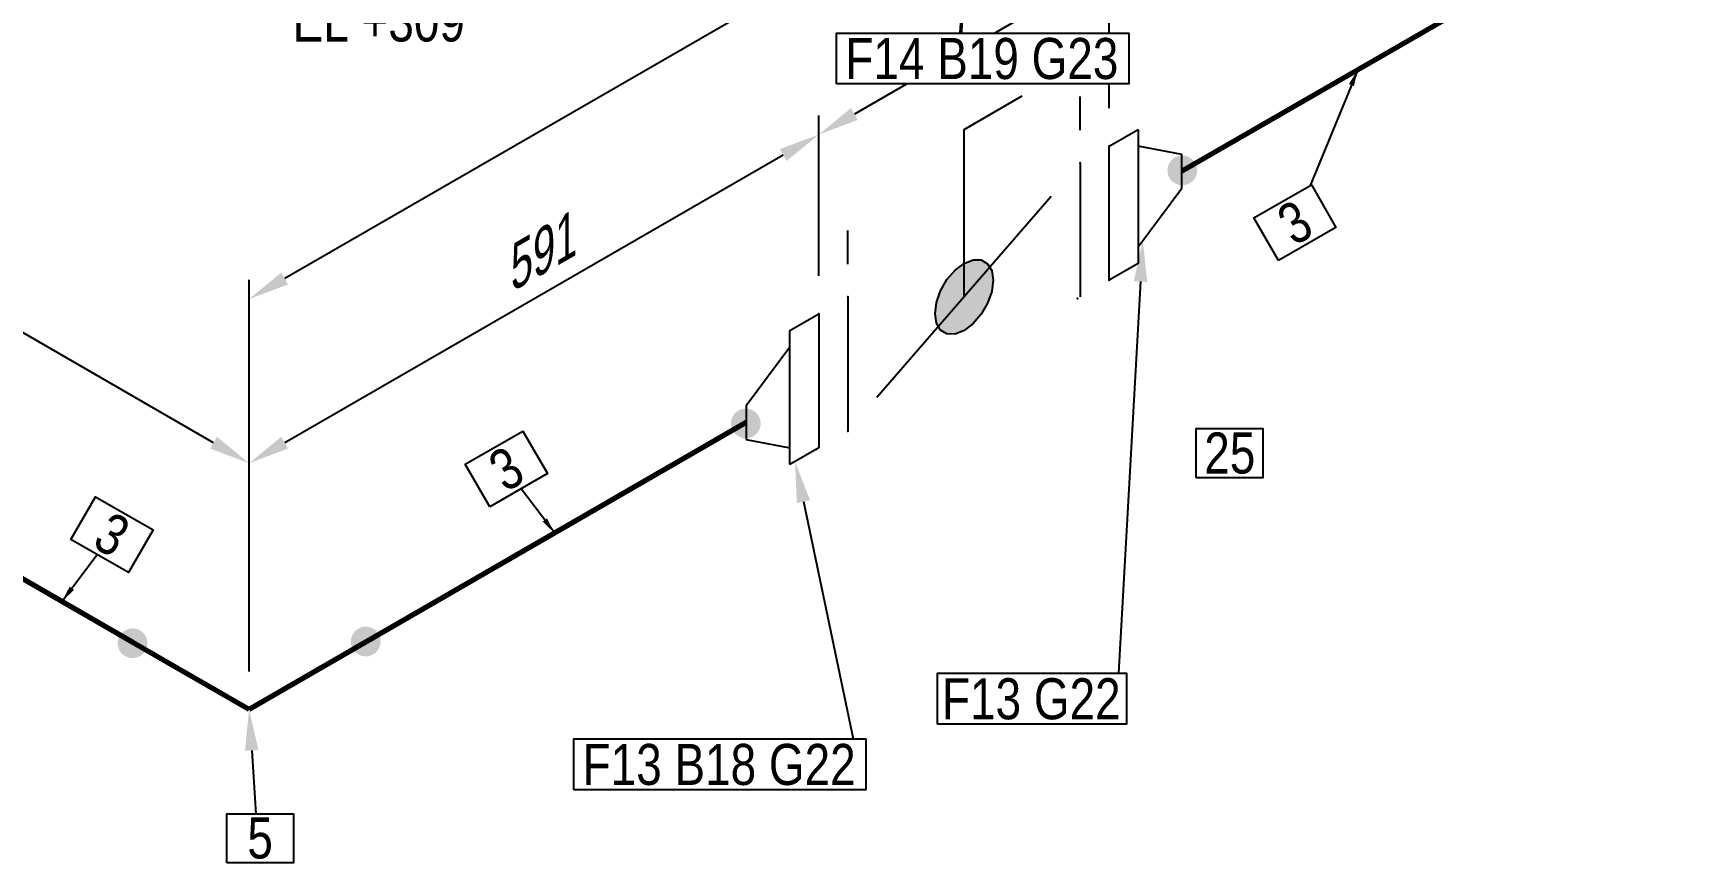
# Model space of a CAD drawing. Header units: millimetres. Extents: x 0 to 594, y 0 to 420.
# Drawn here: x 173.2 to 273.8, y 199 to 249.6 of the extents above; entities that cross this region are included whole.
import ezdxf
from ezdxf import colors
from ezdxf.entities.mleader import LeaderData, LeaderLine
from ezdxf.enums import TextEntityAlignment as Align
from ezdxf.math import Vec2, Vec3

# ---------------------------------------------------------------- set-up
doc = ezdxf.new("R2010")
doc.units = ezdxf.units.MM
doc.header["$LTSCALE"] = 0.25
for name, color, linetype in [('밸브', 4, 'Continuous'), ('용접', 1, 'Continuous'), ('주석', 7, 'Continuous'), ('치수', 1, 'Continuous')]:
    doc.layers.add(name, color=color, linetype=linetype)
doc.layers.add('파이프', color=3, linetype='Continuous', lineweight=70)
doc.styles.add('AdskIsoAnnotation', font='arial.ttf', dxfattribs={"width": 0.8, "height": 1})
doc.styles.add('AdskIsoMetric', font='arial.ttf', dxfattribs={"width": 0.8, "height": 2.5})
doc.styles.add('AdskIsoMetric-30', font='arial.ttf', dxfattribs={"width": 0.8, "height": 2.5})
doc.styles.add('AdskIsoMetric30', font='arial.ttf', dxfattribs={"width": 0.8, "oblique": 30, "height": 2.5})
doc.styles.get("Standard").update_dxf_attribs({"font": 'arial.ttf'})
doc.dimstyles.new('AdskIsoMetric', dxfattribs={"dimtxt": 2.5, "dimasz": 2.5, "dimexe": 1, "dimexo": 2, "dimgap": 0.8, "dimtad": 1, "dimdec": 0, "dimrnd": 1, "dimzin": 0, "dimdsep": 46, "dimtxsty": 'AdskIsoMetric', "dimcen": 0, "dimclrt": 7, "dimadec": 0, "dimazin": 0, "dimtfac": 1, "dimtdec": 0, "dimtmove": 1, "dimatfit": 3, "dimfxl": 0, "dimfrac": 2, "dimtolj": 1, "dimtzin": 0, "dimarcsym": 0})

# ---------------------------------------------------------------- blocks, each defined once
blk = doc.blocks.new('플랜지WN-2-IsoLeft')
at = {"color": 0, "linetype": 'ByBlock', "lineweight": -2, "extrusion": (0, -0.816497, -0.57735)}
for p, q in [((-0.1547, -0.1148), (0.1989, 0.0893)), ((-0.0663, 0.0893), (-0.1547, 0.0383)), ((0.1547, 0.0638), (-0.0663, 0.0893)), ((0.1989, 0.0893), (0.2873, 0.0383)), ((-0.1547, 0.0383), (-0.1105, -0.0893)), ((0.2873, 0.0383), (-0.0663, -0.1659)), ((-0.0663, -0.1659), (-0.1547, -0.1148))]:
    blk.add_line(p, q, dxfattribs=at)
blk = doc.blocks.new('개스킷-2-IsoLeft')
at = {"color": 0, "linetype": 'ByBlock', "lineweight": -2, "extrusion": (0, 0, -1)}
for p in [(0.1326, 0.1276), (0.221, 0.0765), (-0.2297, -0.0715), (-0.1326, -0.1276)]:
    blk.add_point(p, dxfattribs=at)
blk = doc.blocks.new('버터플라이 밸브-2-IsoLeft')
blk.add_hatch(color=256).paths.add_polyline_path([(-0.0884, 0.051), (-0.0877, 0.0513), (-0.0871, 0.0516), (-0.0865, 0.0518), (-0.0858, 0.0521), (-0.0852, 0.0524), (-0.0845, 0.0527), (-0.0839, 0.0529), (-0.0832, 0.0532), (-0.0826, 0.0535), (-0.0819, 0.0537), (-0.0813, 0.054), (-0.0806, 0.0543), (-0.08, 0.0546), (-0.0793, 0.0548), (-0.0787, 0.0551), (-0.0781, 0.0554), (-0.0774, 0.0556), (-0.0768, 0.0559), (-0.0761, 0.0562), (-0.0755, 0.0564), (-0.0748, 0.0567), (-0.0742, 0.057), (-0.0735, 0.0573), (-0.0729, 0.0575), (-0.0722, 0.0578), (-0.0716, 0.0581), (-0.071, 0.0583), (-0.0703, 0.0586), (-0.0697, 0.0589), (-0.069, 0.0592), (-0.0684, 0.0594), (-0.0677, 0.0597), (-0.0671, 0.06), (-0.0664, 0.0602), (-0.0658, 0.0605), (-0.0651, 0.0608), (-0.0645, 0.0611), (-0.0639, 0.0613), (-0.0632, 0.0616), (-0.0626, 0.0619), (-0.0619, 0.0621), (-0.0613, 0.0624), (-0.0606, 0.0627), (-0.06, 0.0629), (-0.0593, 0.0632), (-0.0587, 0.0635), (-0.058, 0.0638), (-0.0574, 0.064), (-0.0567, 0.0643), (-0.0567, 0.0643), (-0.056, 0.0644), (-0.0552, 0.0646), (-0.0545, 0.0647), (-0.0537, 0.0649), (-0.053, 0.065), (-0.0522, 0.0652), (-0.0514, 0.0653), (-0.0507, 0.0654), (-0.0499, 0.0656), (-0.0492, 0.0657), (-0.0484, 0.0659), (-0.0476, 0.066), (-0.0469, 0.0662), (-0.0461, 0.0663), (-0.0454, 0.0664), (-0.0446, 0.0666), (-0.0438, 0.0667), (-0.0431, 0.0669), (-0.0423, 0.067), (-0.0416, 0.0672), (-0.0408, 0.0673), (-0.04, 0.0674), (-0.0393, 0.0676), (-0.0385, 0.0677), (-0.0378, 0.0679), (-0.037, 0.068), (-0.0363, 0.0681), (-0.0355, 0.0683), (-0.0347, 0.0684), (-0.034, 0.0686), (-0.0332, 0.0687), (-0.0325, 0.0689), (-0.0317, 0.069), (-0.0309, 0.0691), (-0.0302, 0.0693), (-0.0294, 0.0694), (-0.0287, 0.0696), (-0.0279, 0.0697), (-0.0271, 0.0699), (-0.0264, 0.07), (-0.0256, 0.0701), (-0.0249, 0.0703), (-0.0241, 0.0704), (-0.0233, 0.0706), (-0.0226, 0.0707), (-0.0218, 0.0709), (-0.0211, 0.071), (-0.0203, 0.0711), (-0.0196, 0.0713), (-0.0196, 0.0713), (-0.0188, 0.0713), (-0.018, 0.0713), (-0.0172, 0.0713), (-0.0164, 0.0713), (-0.0156, 0.0713), (-0.0148, 0.0713), (-0.014, 0.0713), (-0.0132, 0.0713), (-0.0124, 0.0713), (-0.0116, 0.0713), (-0.0108, 0.0713), (-0.01, 0.0713), (-0.0092, 0.0713), (-0.0084, 0.0713), (-0.0076, 0.0713), (-0.0068, 0.0713), (-0.006, 0.0713), (-0.0052, 0.0713), (-0.0044, 0.0713), (-0.0036, 0.0713), (-0.0028, 0.0713), (-0.002, 0.0713), (-0.0012, 0.0713), (-0.0004, 0.0713), (0.0004, 0.0713), (0.0012, 0.0713), (0.002, 0.0713), (0.0028, 0.0713), (0.0036, 0.0713), (0.0044, 0.0713), (0.0052, 0.0713), (0.006, 0.0713), (0.0068, 0.0713), (0.0076, 0.0713), (0.0084, 0.0713), (0.0092, 0.0713), (0.01, 0.0713), (0.0108, 0.0713), (0.0116, 0.0713), (0.0124, 0.0713), (0.0132, 0.0713), (0.014, 0.0713), (0.0148, 0.0713), (0.0156, 0.0713), (0.0164, 0.0713), (0.0172, 0.0713), (0.018, 0.0713), (0.0188, 0.0713), (0.0196, 0.0713), (0.0196, 0.0713), (0.0203, 0.0711), (0.0211, 0.071), (0.0218, 0.0709), (0.0226, 0.0707), (0.0233, 0.0706), (0.0241, 0.0704), (0.0249, 0.0703), (0.0256, 0.0701), (0.0264, 0.07), (0.0271, 0.0699), (0.0279, 0.0697), (0.0287, 0.0696), (0.0294, 0.0694), (0.0302, 0.0693), (0.0309, 0.0691), (0.0317, 0.069), (0.0325, 0.0689), (0.0332, 0.0687), (0.034, 0.0686), (0.0347, 0.0684), (0.0355, 0.0683), (0.0363, 0.0681), (0.037, 0.068), (0.0378, 0.0679), (0.0385, 0.0677), (0.0393, 0.0676), (0.04, 0.0674), (0.0408, 0.0673), (0.0416, 0.0672), (0.0423, 0.067), (0.0431, 0.0669), (0.0438, 0.0667), (0.0446, 0.0666), (0.0454, 0.0664), (0.0461, 0.0663), (0.0469, 0.0662), (0.0476, 0.066), (0.0484, 0.0659), (0.0492, 0.0657), (0.0499, 0.0656), (0.0507, 0.0654), (0.0514, 0.0653), (0.0522, 0.0652), (0.053, 0.065), (0.0537, 0.0649), (0.0545, 0.0647), (0.0552, 0.0646), (0.056, 0.0644), (0.0567, 0.0643), (0.0567, 0.0643), (0.0574, 0.064), (0.058, 0.0638), (0.0587, 0.0635), (0.0593, 0.0632), (0.06, 0.0629), (0.0606, 0.0627), (0.0613, 0.0624), (0.0619, 0.0621), (0.0626, 0.0619), (0.0632, 0.0616), (0.0639, 0.0613), (0.0645, 0.0611), (0.0651, 0.0608), (0.0658, 0.0605), (0.0664, 0.0602), (0.0671, 0.06), (0.0677, 0.0597), (0.0684, 0.0594), (0.069, 0.0592), (0.0697, 0.0589), (0.0703, 0.0586), (0.071, 0.0583), (0.0716, 0.0581), (0.0722, 0.0578), (0.0729, 0.0575), (0.0735, 0.0573), (0.0742, 0.057), (0.0748, 0.0567), (0.0755, 0.0564), (0.0761, 0.0562), (0.0768, 0.0559), (0.0774, 0.0556), (0.0781, 0.0554), (0.0787, 0.0551), (0.0793, 0.0548), (0.08, 0.0546), (0.0806, 0.0543), (0.0813, 0.054), (0.0819, 0.0537), (0.0826, 0.0535), (0.0832, 0.0532), (0.0839, 0.0529), (0.0845, 0.0527), (0.0852, 0.0524), (0.0858, 0.0521), (0.0865, 0.0518), (0.0871, 0.0516), (0.0877, 0.0513), (0.0884, 0.051), (0.0884, 0.051), (0.0889, 0.0507), (0.0893, 0.0503), (0.0898, 0.0499), (0.0903, 0.0495), (0.0907, 0.0492), (0.0912, 0.0488), (0.0917, 0.0484), (0.0921, 0.048), (0.0926, 0.0477), (0.0931, 0.0473), (0.0935, 0.0469), (0.094, 0.0466), (0.0945, 0.0462), (0.095, 0.0458), (0.0954, 0.0454), (0.0959, 0.0451), (0.0964, 0.0447), (0.0968, 0.0443), (0.0973, 0.0439), (0.0978, 0.0436), (0.0982, 0.0432), (0.0987, 0.0428), (0.0992, 0.0425), (0.0996, 0.0421), (0.1001, 0.0417), (0.1006, 0.0413), (0.1011, 0.041), (0.1015, 0.0406), (0.102, 0.0402), (0.1025, 0.0398), (0.1029, 0.0395), (0.1034, 0.0391), (0.1039, 0.0387), (0.1043, 0.0384), (0.1048, 0.038), (0.1053, 0.0376), (0.1057, 0.0372), (0.1062, 0.0369), (0.1067, 0.0365), (0.1072, 0.0361), (0.1076, 0.0357), (0.1081, 0.0354), (0.1086, 0.035), (0.109, 0.0346), (0.1095, 0.0343), (0.11, 0.0339), (0.1104, 0.0335), (0.1109, 0.0331), (0.1114, 0.0328), (0.1114, 0.0328), (0.1116, 0.0323), (0.1119, 0.0319), (0.1121, 0.0314), (0.1124, 0.031), (0.1126, 0.0306), (0.1129, 0.0301), (0.1131, 0.0297), (0.1133, 0.0293), (0.1136, 0.0288), (0.1138, 0.0284), (0.1141, 0.0279), (0.1143, 0.0275), (0.1146, 0.0271), (0.1148, 0.0266), (0.1151, 0.0262), (0.1153, 0.0258), (0.1156, 0.0253), (0.1158, 0.0249), (0.1161, 0.0244), (0.1163, 0.024), (0.1166, 0.0236), (0.1168, 0.0231), (0.117, 0.0227), (0.1173, 0.0222), (0.1175, 0.0218), (0.1178, 0.0214), (0.118, 0.0209), (0.1183, 0.0205), (0.1185, 0.0201), (0.1188, 0.0196), (0.119, 0.0192), (0.1193, 0.0187), (0.1195, 0.0183), (0.1198, 0.0179), (0.12, 0.0174), (0.1203, 0.017), (0.1205, 0.0165), (0.1207, 0.0161), (0.121, 0.0157), (0.1212, 0.0152), (0.1215, 0.0148), (0.1217, 0.0144), (0.122, 0.0139), (0.1222, 0.0135), (0.1225, 0.013), (0.1227, 0.0126), (0.123, 0.0122), (0.1232, 0.0117), (0.1235, 0.0113), (0.1235, 0.0113), (0.1235, 0.0108), (0.1235, 0.0104), (0.1235, 0.0099), (0.1235, 0.0094), (0.1235, 0.009), (0.1235, 0.0085), (0.1235, 0.0081), (0.1235, 0.0076), (0.1235, 0.0071), (0.1235, 0.0067), (0.1235, 0.0062), (0.1235, 0.0058), (0.1235, 0.0053), (0.1235, 0.0048), (0.1235, 0.0044), (0.1235, 0.0039), (0.1235, 0.0035), (0.1235, 0.003), (0.1235, 0.0025), (0.1235, 0.0021), (0.1235, 0.0016), (0.1235, 0.0012), (0.1235, 0.0007), (0.1235, 0.0002), (0.1235, -0.0002), (0.1235, -0.0007), (0.1235, -0.0012), (0.1235, -0.0016), (0.1235, -0.0021), (0.1235, -0.0025), (0.1235, -0.003), (0.1235, -0.0035), (0.1235, -0.0039), (0.1235, -0.0044), (0.1235, -0.0048), (0.1235, -0.0053), (0.1235, -0.0058), (0.1235, -0.0062), (0.1235, -0.0067), (0.1235, -0.0071), (0.1235, -0.0076), (0.1235, -0.0081), (0.1235, -0.0085), (0.1235, -0.009), (0.1235, -0.0094), (0.1235, -0.0099), (0.1235, -0.0104), (0.1235, -0.0108), (0.1235, -0.0113), (0.1235, -0.0113), (0.1232, -0.0117), (0.123, -0.0122), (0.1227, -0.0126), (0.1225, -0.013), (0.1222, -0.0135), (0.122, -0.0139), (0.1217, -0.0144), (0.1215, -0.0148), (0.1212, -0.0152), (0.121, -0.0157), (0.1207, -0.0161), (0.1205, -0.0165), (0.1203, -0.017), (0.12, -0.0174), (0.1198, -0.0179), (0.1195, -0.0183), (0.1193, -0.0187), (0.119, -0.0192), (0.1188, -0.0196), (0.1185, -0.0201), (0.1183, -0.0205), (0.118, -0.0209), (0.1178, -0.0214), (0.1175, -0.0218), (0.1173, -0.0222), (0.117, -0.0227), (0.1168, -0.0231), (0.1166, -0.0236), (0.1163, -0.024), (0.1161, -0.0244), (0.1158, -0.0249), (0.1156, -0.0253), (0.1153, -0.0258), (0.1151, -0.0262), (0.1148, -0.0266), (0.1146, -0.0271), (0.1143, -0.0275), (0.1141, -0.0279), (0.1138, -0.0284), (0.1136, -0.0288), (0.1133, -0.0293), (0.1131, -0.0297), (0.1129, -0.0301), (0.1126, -0.0306), (0.1124, -0.031), (0.1121, -0.0314), (0.1119, -0.0319), (0.1116, -0.0323), (0.1114, -0.0328), (0.1114, -0.0328), (0.1109, -0.0331), (0.1104, -0.0335), (0.11, -0.0339), (0.1095, -0.0343), (0.109, -0.0346), (0.1086, -0.035), (0.1081, -0.0354), (0.1076, -0.0357), (0.1072, -0.0361), (0.1067, -0.0365), (0.1062, -0.0369), (0.1057, -0.0372), (0.1053, -0.0376), (0.1048, -0.038), (0.1043, -0.0384), (0.1039, -0.0387), (0.1034, -0.0391), (0.1029, -0.0395), (0.1025, -0.0398), (0.102, -0.0402), (0.1015, -0.0406), (0.1011, -0.041), (0.1006, -0.0413), (0.1001, -0.0417), (0.0996, -0.0421), (0.0992, -0.0425), (0.0987, -0.0428), (0.0982, -0.0432), (0.0978, -0.0436), (0.0973, -0.0439), (0.0968, -0.0443), (0.0964, -0.0447), (0.0959, -0.0451), (0.0954, -0.0454), (0.095, -0.0458), (0.0945, -0.0462), (0.094, -0.0466), (0.0935, -0.0469), (0.0931, -0.0473), (0.0926, -0.0477), (0.0921, -0.048), (0.0917, -0.0484), (0.0912, -0.0488), (0.0907, -0.0492), (0.0903, -0.0495), (0.0898, -0.0499), (0.0893, -0.0503), (0.0889, -0.0507), (0.0884, -0.051), (0.0884, -0.051), (0.0877, -0.0513), (0.0871, -0.0516), (0.0865, -0.0518), (0.0858, -0.0521), (0.0852, -0.0524), (0.0845, -0.0527), (0.0839, -0.0529), (0.0832, -0.0532), (0.0826, -0.0535), (0.0819, -0.0537), (0.0813, -0.054), (0.0806, -0.0543), (0.08, -0.0546), (0.0793, -0.0548), (0.0787, -0.0551), (0.0781, -0.0554), (0.0774, -0.0556), (0.0768, -0.0559), (0.0761, -0.0562), (0.0755, -0.0564), (0.0748, -0.0567), (0.0742, -0.057), (0.0735, -0.0573), (0.0729, -0.0575), (0.0722, -0.0578), (0.0716, -0.0581), (0.071, -0.0583), (0.0703, -0.0586), (0.0697, -0.0589), (0.069, -0.0592), (0.0684, -0.0594), (0.0677, -0.0597), (0.0671, -0.06), (0.0664, -0.0602), (0.0658, -0.0605), (0.0651, -0.0608), (0.0645, -0.0611), (0.0639, -0.0613), (0.0632, -0.0616), (0.0626, -0.0619), (0.0619, -0.0621), (0.0613, -0.0624), (0.0606, -0.0627), (0.06, -0.0629), (0.0593, -0.0632), (0.0587, -0.0635), (0.058, -0.0638), (0.0574, -0.064), (0.0567, -0.0643), (0.0567, -0.0643), (0.056, -0.0644), (0.0552, -0.0646), (0.0545, -0.0647), (0.0537, -0.0649), (0.053, -0.065), (0.0522, -0.0652), (0.0514, -0.0653), (0.0507, -0.0654), (0.0499, -0.0656), (0.0492, -0.0657), (0.0484, -0.0659), (0.0476, -0.066), (0.0469, -0.0662), (0.0461, -0.0663), (0.0454, -0.0664), (0.0446, -0.0666), (0.0438, -0.0667), (0.0431, -0.0669), (0.0423, -0.067), (0.0416, -0.0672), (0.0408, -0.0673), (0.04, -0.0674), (0.0393, -0.0676), (0.0385, -0.0677), (0.0378, -0.0679), (0.037, -0.068), (0.0363, -0.0681), (0.0355, -0.0683), (0.0347, -0.0684), (0.034, -0.0686), (0.0332, -0.0687), (0.0325, -0.0689), (0.0317, -0.069), (0.0309, -0.0691), (0.0302, -0.0693), (0.0294, -0.0694), (0.0287, -0.0696), (0.0279, -0.0697), (0.0271, -0.0699), (0.0264, -0.07), (0.0256, -0.0701), (0.0249, -0.0703), (0.0241, -0.0704), (0.0233, -0.0706), (0.0226, -0.0707), (0.0218, -0.0709), (0.0211, -0.071), (0.0203, -0.0711), (0.0196, -0.0713), (0.0196, -0.0713), (0.0188, -0.0713), (0.018, -0.0713), (0.0172, -0.0713), (0.0164, -0.0713), (0.0156, -0.0713), (0.0148, -0.0713), (0.014, -0.0713), (0.0132, -0.0713), (0.0124, -0.0713), (0.0116, -0.0713), (0.0108, -0.0713), (0.01, -0.0713), (0.0092, -0.0713), (0.0084, -0.0713), (0.0076, -0.0713), (0.0068, -0.0713), (0.006, -0.0713), (0.0052, -0.0713), (0.0044, -0.0713), (0.0036, -0.0713), (0.0028, -0.0713), (0.002, -0.0713), (0.0012, -0.0713), (0.0004, -0.0713), (-0.0004, -0.0713), (-0.0012, -0.0713), (-0.002, -0.0713), (-0.0028, -0.0713), (-0.0036, -0.0713), (-0.0044, -0.0713), (-0.0052, -0.0713), (-0.006, -0.0713), (-0.0068, -0.0713), (-0.0076, -0.0713), (-0.0084, -0.0713), (-0.0092, -0.0713), (-0.01, -0.0713), (-0.0108, -0.0713), (-0.0116, -0.0713), (-0.0124, -0.0713), (-0.0132, -0.0713), (-0.014, -0.0713), (-0.0148, -0.0713), (-0.0156, -0.0713), (-0.0164, -0.0713), (-0.0172, -0.0713), (-0.018, -0.0713), (-0.0188, -0.0713), (-0.0196, -0.0713), (-0.0196, -0.0713), (-0.0203, -0.0711), (-0.0211, -0.071), (-0.0218, -0.0709), (-0.0226, -0.0707), (-0.0233, -0.0706), (-0.0241, -0.0704), (-0.0249, -0.0703), (-0.0256, -0.0701), (-0.0264, -0.07), (-0.0271, -0.0699), (-0.0279, -0.0697), (-0.0287, -0.0696), (-0.0294, -0.0694), (-0.0302, -0.0693), (-0.0309, -0.0691), (-0.0317, -0.069), (-0.0325, -0.0689), (-0.0332, -0.0687), (-0.034, -0.0686), (-0.0347, -0.0684), (-0.0355, -0.0683), (-0.0363, -0.0681), (-0.037, -0.068), (-0.0378, -0.0679), (-0.0385, -0.0677), (-0.0393, -0.0676), (-0.04, -0.0674), (-0.0408, -0.0673), (-0.0416, -0.0672), (-0.0423, -0.067), (-0.0431, -0.0669), (-0.0438, -0.0667), (-0.0446, -0.0666), (-0.0454, -0.0664), (-0.0461, -0.0663), (-0.0469, -0.0662), (-0.0476, -0.066), (-0.0484, -0.0659), (-0.0492, -0.0657), (-0.0499, -0.0656), (-0.0507, -0.0654), (-0.0514, -0.0653), (-0.0522, -0.0652), (-0.053, -0.065), (-0.0537, -0.0649), (-0.0545, -0.0647), (-0.0552, -0.0646), (-0.056, -0.0644), (-0.0567, -0.0643), (-0.0567, -0.0643), (-0.0574, -0.064), (-0.058, -0.0638), (-0.0587, -0.0635), (-0.0593, -0.0632), (-0.06, -0.0629), (-0.0606, -0.0627), (-0.0613, -0.0624), (-0.0619, -0.0621), (-0.0626, -0.0619), (-0.0632, -0.0616), (-0.0639, -0.0613), (-0.0645, -0.0611), (-0.0651, -0.0608), (-0.0658, -0.0605), (-0.0664, -0.0602), (-0.0671, -0.06), (-0.0677, -0.0597), (-0.0684, -0.0594), (-0.069, -0.0592), (-0.0697, -0.0589), (-0.0703, -0.0586), (-0.071, -0.0583), (-0.0716, -0.0581), (-0.0722, -0.0578), (-0.0729, -0.0575), (-0.0735, -0.0573), (-0.0742, -0.057), (-0.0748, -0.0567), (-0.0755, -0.0564), (-0.0761, -0.0562), (-0.0768, -0.0559), (-0.0774, -0.0556), (-0.0781, -0.0554), (-0.0787, -0.0551), (-0.0793, -0.0548), (-0.08, -0.0546), (-0.0806, -0.0543), (-0.0813, -0.054), (-0.0819, -0.0537), (-0.0826, -0.0535), (-0.0832, -0.0532), (-0.0839, -0.0529), (-0.0845, -0.0527), (-0.0852, -0.0524), (-0.0858, -0.0521), (-0.0865, -0.0518), (-0.0871, -0.0516), (-0.0877, -0.0513), (-0.0884, -0.051), (-0.0884, -0.051), (-0.0889, -0.0507), (-0.0893, -0.0503), (-0.0898, -0.0499), (-0.0903, -0.0495), (-0.0907, -0.0492), (-0.0912, -0.0488), (-0.0917, -0.0484), (-0.0921, -0.048), (-0.0926, -0.0477), (-0.0931, -0.0473), (-0.0935, -0.0469), (-0.094, -0.0466), (-0.0945, -0.0462), (-0.095, -0.0458), (-0.0954, -0.0454), (-0.0959, -0.0451), (-0.0964, -0.0447), (-0.0968, -0.0443), (-0.0973, -0.0439), (-0.0978, -0.0436), (-0.0982, -0.0432), (-0.0987, -0.0428), (-0.0992, -0.0425), (-0.0996, -0.0421), (-0.1001, -0.0417), (-0.1006, -0.0413), (-0.1011, -0.041), (-0.1015, -0.0406), (-0.102, -0.0402), (-0.1025, -0.0398), (-0.1029, -0.0395), (-0.1034, -0.0391), (-0.1039, -0.0387), (-0.1043, -0.0384), (-0.1048, -0.038), (-0.1053, -0.0376), (-0.1057, -0.0372), (-0.1062, -0.0369), (-0.1067, -0.0365), (-0.1072, -0.0361), (-0.1076, -0.0357), (-0.1081, -0.0354), (-0.1086, -0.035), (-0.109, -0.0346), (-0.1095, -0.0343), (-0.11, -0.0339), (-0.1104, -0.0335), (-0.1109, -0.0331), (-0.1114, -0.0328), (-0.1114, -0.0328), (-0.1116, -0.0323), (-0.1119, -0.0319), (-0.1121, -0.0314), (-0.1124, -0.031), (-0.1126, -0.0306), (-0.1129, -0.0301), (-0.1131, -0.0297), (-0.1133, -0.0293), (-0.1136, -0.0288), (-0.1138, -0.0284), (-0.1141, -0.0279), (-0.1143, -0.0275), (-0.1146, -0.0271), (-0.1148, -0.0266), (-0.1151, -0.0262), (-0.1153, -0.0258), (-0.1156, -0.0253), (-0.1158, -0.0249), (-0.1161, -0.0244), (-0.1163, -0.024), (-0.1166, -0.0236), (-0.1168, -0.0231), (-0.117, -0.0227), (-0.1173, -0.0222), (-0.1175, -0.0218), (-0.1178, -0.0214), (-0.118, -0.0209), (-0.1183, -0.0205), (-0.1185, -0.0201), (-0.1188, -0.0196), (-0.119, -0.0192), (-0.1193, -0.0187), (-0.1195, -0.0183), (-0.1198, -0.0179), (-0.12, -0.0174), (-0.1203, -0.017), (-0.1205, -0.0165), (-0.1207, -0.0161), (-0.121, -0.0157), (-0.1212, -0.0152), (-0.1215, -0.0148), (-0.1217, -0.0144), (-0.122, -0.0139), (-0.1222, -0.0135), (-0.1225, -0.013), (-0.1227, -0.0126), (-0.123, -0.0122), (-0.1232, -0.0117), (-0.1235, -0.0113), (-0.1235, -0.0113), (-0.1235, -0.0108), (-0.1235, -0.0104), (-0.1235, -0.0099), (-0.1235, -0.0094), (-0.1235, -0.009), (-0.1235, -0.0085), (-0.1235, -0.0081), (-0.1235, -0.0076), (-0.1235, -0.0071), (-0.1235, -0.0067), (-0.1235, -0.0062), (-0.1235, -0.0058), (-0.1235, -0.0053), (-0.1235, -0.0048), (-0.1235, -0.0044), (-0.1235, -0.0039), (-0.1235, -0.0035), (-0.1235, -0.003), (-0.1235, -0.0025), (-0.1235, -0.0021), (-0.1235, -0.0016), (-0.1235, -0.0012), (-0.1235, -0.0007), (-0.1235, -0.0002), (-0.1235, 0.0002), (-0.1235, 0.0007), (-0.1235, 0.0012), (-0.1235, 0.0016), (-0.1235, 0.0021), (-0.1235, 0.0025), (-0.1235, 0.003), (-0.1235, 0.0035), (-0.1235, 0.0039), (-0.1235, 0.0044), (-0.1235, 0.0048), (-0.1235, 0.0053), (-0.1235, 0.0058), (-0.1235, 0.0062), (-0.1235, 0.0067), (-0.1235, 0.0071), (-0.1235, 0.0076), (-0.1235, 0.0081), (-0.1235, 0.0085), (-0.1235, 0.009), (-0.1235, 0.0094), (-0.1235, 0.0099), (-0.1235, 0.0104), (-0.1235, 0.0108), (-0.1235, 0.0113), (-0.1235, 0.0113), (-0.1232, 0.0117), (-0.123, 0.0122), (-0.1227, 0.0126), (-0.1225, 0.013), (-0.1222, 0.0135), (-0.122, 0.0139), (-0.1217, 0.0144), (-0.1215, 0.0148), (-0.1212, 0.0152), (-0.121, 0.0157), (-0.1207, 0.0161), (-0.1205, 0.0165), (-0.1203, 0.017), (-0.12, 0.0174), (-0.1198, 0.0179), (-0.1195, 0.0183), (-0.1193, 0.0187), (-0.119, 0.0192), (-0.1188, 0.0196), (-0.1185, 0.0201), (-0.1183, 0.0205), (-0.118, 0.0209), (-0.1178, 0.0214), (-0.1175, 0.0218), (-0.1173, 0.0222), (-0.117, 0.0227), (-0.1168, 0.0231), (-0.1166, 0.0236), (-0.1163, 0.024), (-0.1161, 0.0244), (-0.1158, 0.0249), (-0.1156, 0.0253), (-0.1153, 0.0258), (-0.1151, 0.0262), (-0.1148, 0.0266), (-0.1146, 0.0271), (-0.1143, 0.0275), (-0.1141, 0.0279), (-0.1138, 0.0284), (-0.1136, 0.0288), (-0.1133, 0.0293), (-0.1131, 0.0297), (-0.1129, 0.0301), (-0.1126, 0.0306), (-0.1124, 0.031), (-0.1121, 0.0314), (-0.1119, 0.0319), (-0.1116, 0.0323), (-0.1114, 0.0328), (-0.1114, 0.0328), (-0.1109, 0.0331), (-0.1104, 0.0335), (-0.11, 0.0339), (-0.1095, 0.0343), (-0.109, 0.0346), (-0.1086, 0.035), (-0.1081, 0.0354), (-0.1076, 0.0357), (-0.1072, 0.0361), (-0.1067, 0.0365), (-0.1062, 0.0369), (-0.1057, 0.0372), (-0.1053, 0.0376), (-0.1048, 0.038), (-0.1043, 0.0384), (-0.1039, 0.0387), (-0.1034, 0.0391), (-0.1029, 0.0395), (-0.1025, 0.0398), (-0.102, 0.0402), (-0.1015, 0.0406), (-0.1011, 0.041), (-0.1006, 0.0413), (-0.1001, 0.0417), (-0.0996, 0.0421), (-0.0992, 0.0425), (-0.0987, 0.0428), (-0.0982, 0.0432), (-0.0978, 0.0436), (-0.0973, 0.0439), (-0.0968, 0.0443), (-0.0964, 0.0447), (-0.0959, 0.0451), (-0.0954, 0.0454), (-0.095, 0.0458), (-0.0945, 0.0462), (-0.094, 0.0466), (-0.0935, 0.0469), (-0.0931, 0.0473), (-0.0926, 0.0477), (-0.0921, 0.048), (-0.0917, 0.0484), (-0.0912, 0.0488), (-0.0907, 0.0492), (-0.0903, 0.0495), (-0.0898, 0.0499), (-0.0893, 0.0503), (-0.0889, 0.0507)], flags=0)
at = {"color": 0, "linetype": 'ByBlock', "lineweight": -2, "extrusion": (0, -0.816497, -0.57735)}
for p, q in [((-0.1768, 0.3062), (-0.5303, 0.1021)), ((0.3977, -0.0765), (-0.3977, 0.0765)), ((-0.1114, 0.0328), (-0.0884, 0.051)), ((-0.0884, 0.051), (-0.0567, 0.0643)), ((-0.0567, 0.0643), (-0.0196, 0.0713)), ((-0.0196, 0.0713), (0.0196, 0.0713)), ((0.0196, 0.0713), (0.0567, 0.0643)), ((0.0567, 0.0643), (0.0884, 0.051)), ((0.0884, 0.051), (0.1114, 0.0328)), ((-0.1235, 0.0113), (-0.1114, 0.0328)), ((-0.1235, -0.0113), (-0.1235, 0.0113)), ((0.1114, 0.0328), (0.1235, 0.0113)), ((0.1235, 0.0113), (0.1235, -0.0113)), ((-0.1114, -0.0328), (-0.1235, -0.0113)), ((-0.0884, -0.051), (-0.1114, -0.0328)), ((0.1114, -0.0328), (0.0884, -0.051)), ((0.1235, -0.0113), (0.1114, -0.0328)), ((-0.0567, -0.0643), (-0.0884, -0.051)), ((-0.0196, -0.0713), (-0.0567, -0.0643)), ((0.0196, -0.0713), (-0.0196, -0.0713)), ((0.0567, -0.0643), (0.0196, -0.0713)), ((0.0884, -0.051), (0.0567, -0.0643)), ((0.5303, -0.1021), (0.1768, -0.3062))]:
    blk.add_line(p, q, dxfattribs=at)
blk = doc.blocks.new('Operator_Lever-2-IsoLeft')
at = {"color": 0, "linetype": 'ByBlock', "lineweight": -2, "extrusion": (0, -0.816497, -0.57735)}
for p, q in [((0, 0), (0.4419, 0.2552)), ((0.4419, 0.2552), (0.6187, 0.1531))]:
    blk.add_line(p, q, dxfattribs=at)
blk = doc.blocks.new('*D87')
at = {"layer": 'Defpoints', "color": 0}
for p in [(148.02, 245.48), (148.02, 230.48), (186.35, 208.35)]:
    blk.add_point(p, dxfattribs=at)
at = {"layer": '치수', "color": 0, "lineweight": -2}
for p, q in [((148.02, 232.79), (148.02, 246.64)), ((184.19, 224.6), (150.18, 244.23)), ((186.35, 210.66), (186.35, 224.51))]:
    blk.add_line(p, q, dxfattribs=at)
at = {"layer": '치수', "color": 0}
for points in [[(150.39, 244.6), (149.97, 243.87), (148.02, 245.48)], [(184.39, 224.96), (183.98, 224.24), (186.35, 223.35)]]:
    blk.add_solid(points, dxfattribs=at)
at = {"layer": '치수', "color": 7, "insert": (167.18, 237.04), "char_height": 2.5, "attachment_point": 5, "rotation": 330, "style": 'AdskIsoMetric-30'}
blk.add_mtext('\\A1;925', dxfattribs=at)
blk = doc.blocks.new('*D93')
at = {"layer": 'Defpoints', "color": 0}
for p in [(270.3, 260.91), (238.7, 253.58), (238.7, 242.66)]:
    blk.add_point(p, dxfattribs=at)
at = {"layer": '치수', "color": 0, "lineweight": -2}
for p, q in [((270.3, 263.22), (270.3, 272.98)), ((268.14, 270.57), (240.87, 254.83)), ((238.7, 244.97), (238.7, 254.73))]:
    blk.add_line(p, q, dxfattribs=at)
at = {"layer": '치수', "color": 0}
for points in [[(267.93, 270.93), (268.35, 270.21), (270.3, 271.82)], [(240.66, 255.19), (241.08, 254.47), (238.7, 253.58)]]:
    blk.add_solid(points, dxfattribs=at)
at = {"layer": '치수', "color": 7, "insert": (254.5, 265.32), "char_height": 2.5, "attachment_point": 5, "rotation": 30, "style": 'AdskIsoMetric30'}
blk.add_mtext('\\A1;337', dxfattribs=at)
blk = doc.blocks.new('*D94')
at = {"layer": 'Defpoints', "color": 0}
for p in [(221.03, 243.37), (238.7, 242.66), (221.03, 232.46)]:
    blk.add_point(p, dxfattribs=at)
at = {"layer": '치수', "color": 0, "lineweight": -2}
for p, q in [((238.7, 244.97), (238.7, 254.73)), ((236.54, 252.33), (223.19, 244.62)), ((221.03, 234.77), (221.03, 244.53))]:
    blk.add_line(p, q, dxfattribs=at)
at = {"layer": '치수', "color": 0}
for points in [[(236.33, 252.69), (236.75, 251.97), (238.7, 253.58)], [(222.98, 244.98), (223.4, 244.26), (221.03, 243.37)]]:
    blk.add_solid(points, dxfattribs=at)
at = {"layer": '치수', "color": 7, "insert": (229.86, 251.09), "char_height": 2.5, "attachment_point": 5, "rotation": 30, "style": 'AdskIsoMetric30'}
blk.add_mtext('\\A1;70', dxfattribs=at)
blk = doc.blocks.new('개스킷 해치 표식-2-IsoLeft')
at = {"linetype": 'ByBlock', "lineweight": -2, "extrusion": (0, -0.816497, -0.57735)}
blk.add_line((0, 0), (0.0884, 0.051), dxfattribs=at)
blk = doc.blocks.new('*D95')
at = {"layer": 'Defpoints', "color": 0}
for p in [(221.03, 232.46), (186.35, 223.35), (186.35, 208.35)]:
    blk.add_point(p, dxfattribs=at)
at = {"layer": '치수', "color": 0, "lineweight": -2}
for p, q in [((221.03, 234.77), (221.03, 244.53)), ((218.86, 242.12), (188.52, 224.6)), ((186.35, 210.66), (186.35, 224.51))]:
    blk.add_line(p, q, dxfattribs=at)
at = {"layer": '치수', "color": 0}
for points in [[(218.65, 242.48), (219.07, 241.76), (221.03, 243.37)], [(188.31, 224.96), (188.72, 224.24), (186.35, 223.35)]]:
    blk.add_solid(points, dxfattribs=at)
at = {"layer": '치수', "color": 7, "insert": (203.69, 235.98), "char_height": 2.5, "attachment_point": 5, "rotation": 30, "style": 'AdskIsoMetric30'}
blk.add_mtext('\\A1;591', dxfattribs=at)
blk = doc.blocks.new('*D96')
at = {"layer": 'Defpoints', "color": 0}
for p in [(370.45, 326.89), (186.35, 233.35), (186.35, 208.35)]:
    blk.add_point(p, dxfattribs=at)
at = {"layer": '치수', "color": 0, "lineweight": -2}
for p, q in [((370.45, 329.2), (370.45, 340.8)), ((368.28, 338.39), (188.52, 234.6)), ((186.35, 210.66), (186.35, 234.51))]:
    blk.add_line(p, q, dxfattribs=at)
at = {"layer": '치수', "color": 0}
for points in [[(368.07, 338.75), (368.49, 338.03), (370.45, 339.64)], [(188.31, 234.96), (188.72, 234.24), (186.35, 233.35)]]:
    blk.add_solid(points, dxfattribs=at)
at = {"layer": '치수', "color": 7, "insert": (278.4, 289.12), "char_height": 2.5, "attachment_point": 5, "rotation": 30, "style": 'AdskIsoMetric30'}
blk.add_mtext('\\A1;2188', dxfattribs=at)
blk = doc.blocks.new('엘보우-1-Iso2DSkew90')
at = {"color": 0, "linetype": 'ByBlock', "lineweight": -2, "extrusion": (-1.36339e-11, -0.816497, -0.57735)}
for p, q in [((0, 0), (-7.07, 4.08)), ((7.07, 4.08), (0, 0)), ((0, 0), (0, 0))]:
    blk.add_line(p, q, dxfattribs=at)
blk = doc.blocks.new('Buttweld')
at = {"lineweight": -2}
blk.add_hatch(color=0, dxfattribs=at).paths.add_polyline_path([(0.044, -0.0026), (0.0433, 0.0053), (0.0413, 0.0129), (0.0379, 0.02), (0.0334, 0.0265), (0.0278, 0.0321), (0.0214, 0.0366), (0.0142, 0.0399), (0.0066, 0.042), (-0.0013, 0.0427), (-0.0091, 0.042), (-0.0168, 0.0399), (-0.0239, 0.0366), (-0.0304, 0.0321), (-0.036, 0.0265), (-0.0405, 0.02), (-0.0438, 0.0129), (-0.0459, 0.0053), (-0.0466, -0.0026), (-0.0459, -0.0105), (-0.0438, -0.0181), (-0.0405, -0.0252), (-0.036, -0.0317), (-0.0304, -0.0373), (-0.0239, -0.0418), (-0.0168, -0.0452), (-0.0091, -0.0472), (-0.0013, -0.0479), (0.0066, -0.0472), (0.0142, -0.0452), (0.0214, -0.0418), (0.0278, -0.0373), (0.0334, -0.0317), (0.0379, -0.0252), (0.0413, -0.0181), (0.0433, -0.0105)], is_closed=False, flags=0)
blk = doc.blocks.new('AnnoRect')
at = {"color": 0, "linetype": 'ByBlock', "lineweight": -2}
blk.add_wipeout([(-0.8095, -0.6), (-0.8095, 0.6), (0.8095, 0.6), (0.8095, -0.6)], dxfattribs=at)
blk.add_lwpolyline([(-0.8095, -0.6), (-0.8095, 0.6), (0.8095, 0.6), (0.8095, -0.6)], close=True, dxfattribs=at)
at = {"color": 0, "linetype": 'ByBlock', "lineweight": -2, "style": 'AdskIsoAnnotation', "width": 0.8}
blk.add_attdef('XX', text='', height=1, dxfattribs=at).set_placement((0, 0), align=Align.MIDDLE_CENTER)

msp = doc.modelspace()

# ---------------------------------------------------------------- linework, layer by layer
at = {"layer": '파이프'}
for points in [[(265.883, 254.272), (243.123, 241.131)], [(179.279, 212.436), (155.089, 226.402)], [(216.607, 225.822), (193.421, 212.436)]]:
    msp.add_lwpolyline(points, dxfattribs=at)

# ---------------------------------------------------------------- block references
at = {"layer": '밸브', "xscale": 20, "yscale": 20, "zscale": 20}
for name, p, rotation in [('Operator_Lever-2-IsoLeft', (229.865, 233.477), 59.99999999976984), ('버터플라이 밸브-2-IsoLeft', (229.865, 233.477), 59.99999999976984), ('플랜지WN-2-IsoLeft', (240.913, 239.856), 239.9999999997689), ('개스킷-2-IsoLeft', (237.82, 238.07), 59.99999999978338), ('개스킷-2-IsoLeft', (221.91, 228.884), 59.9999999999278), ('플랜지WN-2-IsoLeft', (218.816, 227.098), 59.99999999976892)]:
    msp.add_blockref(name, p, dxfattribs=dict(at, rotation=rotation))
at = {"layer": '용접', "xscale": 20, "yscale": 20, "zscale": 20, "rotation": 180}
for p in [(243.123, 241.131), (193.421, 212.436)]:
    msp.add_blockref('Buttweld', p, dxfattribs=at)
at = {"layer": '용접', "xscale": 20, "yscale": 20, "zscale": 20}
for p in [(216.607, 225.822), (179.279, 212.436)]:
    msp.add_blockref('Buttweld', p, dxfattribs=at)
at = {"layer": '치수', "xscale": 20, "yscale": 20, "zscale": 20, "rotation": 59.99999999977256}
for p in [(236.936, 243.642), (222.794, 235.477)]:
    msp.add_blockref('개스킷 해치 표식-2-IsoLeft', p, dxfattribs=at)
at = {"layer": '파이프'}
msp.add_blockref('엘보우-1-Iso2DSkew90', (186.35, 208.354), dxfattribs=at)

# ---------------------------------------------------------------- texts
at = {"layer": '주석', "insert": (189, 249), "char_height": 2.5, "attachment_point": 7, "style": 'AdskIsoAnnotation'}
msp.add_mtext('{\\fGulim|b0|i0|c129|p50;폐쇄\\P}E 3389\\PN 37017\\PEL +309', dxfattribs=at)

# ---------------------------------------------------------------- dimensions: what is measured, and where the dimension line sits
at = {"layer": '치수'}
for base, p1, p2, angle, text, override, picture, middle in [((186.35, 233.354), (370.446, 326.889), (186.35, 208.354), 210, '2188', {"dimtad": 0, "dimlfac": 10.003289, "dimtxsty": 'AdskIsoMetric30', "dimse1": 0, "dimse2": 0, "dimsd1": 0, "dimsd2": 0, "dimtmove": 1}, '*D96', (278.398, 289.115)), ((238.704, 253.58), (270.303, 260.906), (238.704, 242.662), 210, '337', {"dimtad": 0, "dimlfac": 9.249505, "dimtxsty": 'AdskIsoMetric30', "dimse1": 0, "dimse2": 0, "dimsd1": 0, "dimsd2": 0, "dimtmove": 1}, '*D93', (254.503, 265.319)), ((221.026, 243.374), (238.704, 242.662), (221.026, 232.456), 210, '70', {"dimtad": 0, "dimlfac": 3.421937, "dimtxsty": 'AdskIsoMetric30', "dimse1": 0, "dimse2": 0, "dimsd1": 0, "dimsd2": 0, "dimtmove": 1}, '*D94', (229.865, 251.094)), ((148.018, 245.485), (186.35, 208.354), (148.018, 230.485), 150, '925', {"dimtad": 0, "dimlfac": 20.897936, "dimtxsty": 'AdskIsoMetric-30', "dimse1": 0, "dimse2": 0, "dimsd1": 0, "dimsd2": 0, "dimtmove": 1}, '*D87', (167.184, 237.036)), ((186.35, 223.354), (221.026, 232.456), (186.35, 208.354), 210, '591', {"dimtad": 0, "dimlfac": 14.052929, "dimtxsty": 'AdskIsoMetric30', "dimse1": 0, "dimse2": 0, "dimsd1": 0, "dimsd2": 0, "dimtmove": 1}, '*D95', (203.688, 235.981))]:
    dim = msp.add_linear_dim(base=base, p1=p1, p2=p2, angle=angle, text=text, dimstyle='AdskIsoMetric', override=override, dxfattribs=at)
    dim.commit()
    dim.dimension.update_dxf_attribs({"geometry": picture, "text_midpoint": middle, "dimtype": 160})

# ---------------------------------------------------------------- leaders
at = {"layer": '주석'}
ml = msp.add_multileader_mtext('Standard', dxfattribs=at)
ml.set_content('')
ml.set_leader_properties()
ml.build(insert=Vec2(0, 0))
ml.multileader.update_dxf_attribs({"dogleg_length": 0, "arrow_head_size": 0})
ctx = ml.context
ctx.base_point, ctx.arrow_head_size = Vec3(250.932, 240.27), 0
notes = []
notes.append((ctx, [(0, (1, 1, 0), (250.932, 240.27), (-1, 0), 0, [(0, [(253.822, 247.308)], 0, [])])]))
ctx.mtext, ml.multileader.dxf.content_type = None, 0
ml = msp.add_multileader_mtext('Standard', dxfattribs=at)
ml.set_content('')
ml.set_leader_properties()
ml.build(insert=Vec2(0, 0))
ml.multileader.update_dxf_attribs({"dogleg_length": 0, "arrow_head_size": 2.5})
ctx = ml.context
ctx.base_point, ctx.arrow_head_size = Vec3(239.255, 210.552), 2.5
notes.append((ctx, [(0, (1, 1, 0), (239.255, 210.552), (-1, 0), 0, [(0, [(240.747, 236.909)], 0, [])])]))
ctx.mtext, ml.multileader.dxf.content_type = None, 0
ml = msp.add_multileader_mtext('Standard', dxfattribs=at)
ml.set_content('')
ml.set_leader_properties()
ml.build(insert=Vec2(0, 0))
ml.multileader.update_dxf_attribs({"dogleg_length": 0, "arrow_head_size": 2.5})
ctx = ml.context
ctx.base_point, ctx.arrow_head_size = Vec3(223.109, 206.552), 2.5
notes.append((ctx, [(0, (1, 1, 0), (223.109, 206.552), (-1, 0), 0, [(0, [(219.577, 223.455)], 0, [])])]))
ctx.mtext, ml.multileader.dxf.content_type = None, 0
ml = msp.add_multileader_mtext('Standard', dxfattribs=at)
ml.set_content('')
ml.set_leader_properties()
ml.build(insert=Vec2(0, 0))
ml.multileader.update_dxf_attribs({"dogleg_length": 0, "arrow_head_size": 0})
ctx = ml.context
ctx.base_point, ctx.arrow_head_size = Vec3(202.91, 221.793), 0
notes.append((ctx, [(0, (1, 1, 0), (202.91, 221.793), (-1, 0), 0, [(0, [(204.948, 219.091)], 0, [])])]))
ctx.mtext, ml.multileader.dxf.content_type = None, 0
ml = msp.add_multileader_mtext('Standard', dxfattribs=at)
ml.set_content('')
ml.set_leader_properties()
ml.build(insert=Vec2(0, 0))
ml.multileader.update_dxf_attribs({"dogleg_length": 0, "arrow_head_size": 0})
ctx = ml.context
ctx.base_point, ctx.arrow_head_size = Vec3(177.096, 217.79), 0
notes.append((ctx, [(0, (1, 1, 0), (177.096, 217.79), (-1, 0), 0, [(0, [(174.96, 214.93)], 0, [])])]))
ctx.mtext, ml.multileader.dxf.content_type = None, 0
ml = msp.add_multileader_mtext('Standard', dxfattribs=at)
ml.set_content('')
ml.set_leader_properties()
ml.build(insert=Vec2(0, 0))
ml.multileader.update_dxf_attribs({"dogleg_length": 0, "arrow_head_size": 2.5})
ctx = ml.context
ctx.base_point, ctx.arrow_head_size = Vec3(186.75, 202), 2.5
notes.append((ctx, [(0, (1, 1, 0), (186.75, 202), (-1, 0), 0, [(0, [(186.35, 208.354)], 0, [])])]))
ctx.mtext, ml.multileader.dxf.content_type = None, 0
for ctx, leaders in notes:
    for number, flags, end, landing, length, lines in leaders:
        leader = LeaderData()
        leader.index, (leader.has_last_leader_line, leader.has_dogleg_vector, leader.attachment_direction) = number, flags
        leader.last_leader_point, leader.dogleg_vector, leader.dogleg_length = Vec3(end), Vec3(landing), length
        for number, points, colour, breaks in lines:
            line = LeaderLine()
            line.index, line.vertices, line.color, line.breaks = number, Vec3.list(points), colors.encode_raw_color(colour), breaks
            leader.lines.append(line)
        ctx.leaders.append(leader)

# ---------------------------------------------------------------- next in the draw order: block references
ref = msp.add_blockref('AnnoRect', (231, 248), dxfattribs=dict(at, xscale=10.99723247232472, yscale=2.586971350613916, zscale=2.5))
ref.add_attrib('XX_001', 'F14 B19 G23', (222.639, 246.751), dxfattribs={"layer": '0', "color": 0, "linetype": 'ByBlock', "lineweight": -2, "height": 2.5, "style": 'AdskIsoAnnotation', "width": 0.8})
ref = msp.add_blockref('AnnoRect', (250, 238), dxfattribs=dict(at, xscale=2.500000000000001, yscale=2.500000000000001, zscale=2.500000000000001, rotation=30))
ref.add_attrib('XX_001', '3', (249.948, 236.546), dxfattribs={"layer": '0', "color": 0, "linetype": 'ByBlock', "lineweight": -2, "height": 2.5, "rotation": 30, "style": 'AdskIsoAnnotation', "width": 0.8})
ref = msp.add_blockref('AnnoRect', (246.024, 223.956), dxfattribs=dict(at, xscale=2.5, yscale=2.5, zscale=2.5))
ref.add_attrib('XX_001', '25', (244.485, 222.722), dxfattribs={"layer": '0', "color": 0, "linetype": 'ByBlock', "lineweight": -2, "height": 2.5, "style": 'AdskIsoAnnotation', "width": 0.8})
ref = msp.add_blockref('AnnoRect', (202, 223), dxfattribs=dict(at, xscale=2.500000000000001, yscale=2.500000000000001, zscale=2.500000000000001, rotation=30))
ref.add_attrib('XX_001', '3', (201.948, 221.546), dxfattribs={"layer": '0', "color": 0, "linetype": 'ByBlock', "lineweight": -2, "height": 2.5, "rotation": 30, "style": 'AdskIsoAnnotation', "width": 0.8})
ref = msp.add_blockref('AnnoRect', (178, 219), dxfattribs=dict(at, xscale=2.5, yscale=2.5, zscale=2.5, rotation=329.9999999993148))
ref.add_attrib('XX_001', '3', (176.715, 218.318), dxfattribs={"layer": '0', "color": 0, "linetype": 'ByBlock', "lineweight": -2, "height": 2.5, "rotation": 330, "style": 'AdskIsoAnnotation', "width": 0.8})
ref = msp.add_blockref('AnnoRect', (234, 209), dxfattribs=dict(at, xscale=7.096863468634687, yscale=2.586971350613916, zscale=2.5))
ref.add_attrib('XX_001', 'F13 G22', (228.523, 207.751), dxfattribs={"layer": '0', "color": 0, "linetype": 'ByBlock', "lineweight": -2, "height": 2.5, "style": 'AdskIsoAnnotation', "width": 0.8})
ref = msp.add_blockref('AnnoRect', (215, 205), dxfattribs=dict(at, xscale=10.98339483394834, yscale=2.586971350613916, zscale=2.5))
ref.add_attrib('XX_001', 'F13 B18 G22', (206.649, 203.751), dxfattribs={"layer": '0', "color": 0, "linetype": 'ByBlock', "lineweight": -2, "height": 2.5, "style": 'AdskIsoAnnotation', "width": 0.8})
ref = msp.add_blockref('AnnoRect', (187.024, 200.5), dxfattribs=dict(at, xscale=2.5, yscale=2.5, zscale=2.5))
ref.add_attrib('XX_001', '5', (186.245, 199.271), dxfattribs={"layer": '0', "color": 0, "linetype": 'ByBlock', "lineweight": -2, "height": 2.5, "style": 'AdskIsoAnnotation', "width": 0.8})

doc.saveas('drawing.dxf')
